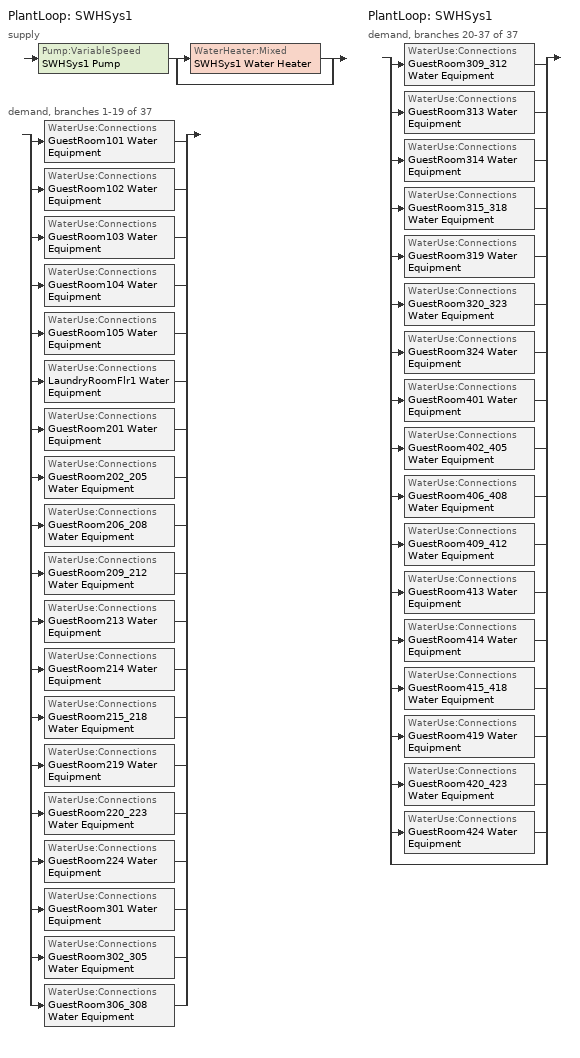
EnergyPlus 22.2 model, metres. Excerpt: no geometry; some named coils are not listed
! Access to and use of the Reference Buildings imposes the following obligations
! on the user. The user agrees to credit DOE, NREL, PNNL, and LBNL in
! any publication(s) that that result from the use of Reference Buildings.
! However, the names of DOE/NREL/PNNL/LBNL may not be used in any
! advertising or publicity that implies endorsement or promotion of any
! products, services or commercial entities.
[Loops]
PlantLoop 'SWHSys1'
 supply: Pump:VariableSpeed 'SWHSys1 Pump' > split
  | WaterHeater:Mixed 'SWHSys1 Water Heater'
  | bypass
 demand, branches 1-19 of 37: split
  | WaterUse:Connections 'GuestRoom101 Water Equipment'
  | WaterUse:Connections 'GuestRoom102 Water Equipment'
  | WaterUse:Connections 'GuestRoom103 Water Equipment'
  | WaterUse:Connections 'GuestRoom104 Water Equipment'
  | WaterUse:Connections 'GuestRoom105 Water Equipment'
  | WaterUse:Connections 'LaundryRoomFlr1 Water Equipment'
  | WaterUse:Connections 'GuestRoom201 Water Equipment'
  | WaterUse:Connections 'GuestRoom202_205 Water Equipment'
  | WaterUse:Connections 'GuestRoom206_208 Water Equipment'
  | WaterUse:Connections 'GuestRoom209_212 Water Equipment'
  | WaterUse:Connections 'GuestRoom213 Water Equipment'
  | WaterUse:Connections 'GuestRoom214 Water Equipment'
  | WaterUse:Connections 'GuestRoom215_218 Water Equipment'
  | WaterUse:Connections 'GuestRoom219 Water Equipment'
  | WaterUse:Connections 'GuestRoom220_223 Water Equipment'
  | WaterUse:Connections 'GuestRoom224 Water Equipment'
  | WaterUse:Connections 'GuestRoom301 Water Equipment'
  | WaterUse:Connections 'GuestRoom302_305 Water Equipment'
  | WaterUse:Connections 'GuestRoom306_308 Water Equipment'
PlantLoop 'SWHSys1'
 demand, branches 20-37 of 37: split
  | WaterUse:Connections 'GuestRoom309_312 Water Equipment'
  | WaterUse:Connections 'GuestRoom313 Water Equipment'
  | WaterUse:Connections 'GuestRoom314 Water Equipment'
  | WaterUse:Connections 'GuestRoom315_318 Water Equipment'
  | WaterUse:Connections 'GuestRoom319 Water Equipment'
  | WaterUse:Connections 'GuestRoom320_323 Water Equipment'
  | WaterUse:Connections 'GuestRoom324 Water Equipment'
  | WaterUse:Connections 'GuestRoom401 Water Equipment'
  | WaterUse:Connections 'GuestRoom402_405 Water Equipment'
  | WaterUse:Connections 'GuestRoom406_408 Water Equipment'
  | WaterUse:Connections 'GuestRoom409_412 Water Equipment'
  | WaterUse:Connections 'GuestRoom413 Water Equipment'
  | WaterUse:Connections 'GuestRoom414 Water Equipment'
  | WaterUse:Connections 'GuestRoom415_418 Water Equipment'
  | WaterUse:Connections 'GuestRoom419 Water Equipment'
  | WaterUse:Connections 'GuestRoom420_423 Water Equipment'
  | WaterUse:Connections 'GuestRoom424 Water Equipment'
  | bypass
[Coil:Cooling:DX:SingleSpeed] Availability Schedule=ALWAYS_ON; Gross Rated Total Cooling Capacity {W}=AUTOSIZE; Gross Rated Sensible Heat Ratio=AUTOSIZE; Rated Air Flow Rate {m3/s}=AUTOSIZE; Total Cooling Capacity Function of Temperature Curve=PTACHPACCoolCapFT; Total Cooling Capacity Function of Flow Fraction Curve=PTACHPACCoolCapFFF; Energy Input Ratio Function of Temperature Curve=PTACHPACEIRFT; Energy Input Ratio Function of Flow Fraction Curve=PTACHPACEIRFFF; Part Load Fraction Correlation Curve=PTACHPACPLFFPLR
Name | Gross Rated Cooling COP {W/W}
GuestRoom406_408 PTAC DXCoil; GuestRoom409_412 PTAC DXCoil; GuestRoom413 PTAC DXCoil; GuestRoom414 PTAC DXCoil; GuestRoom415_418 PTAC DXCoil; GuestRoom419 PTAC DXCoil; GuestRoom420_423 PTAC DXCoil; GuestRoom424 PTAC DXCoil; CorridorFlr1 PTAC DXCoil; CorridorFlr2 PTAC DXCoil; CorridorFlr3 PTAC DXCoil; CorridorFlr4 PTAC DXCoil; EmployeeLoungeFlr1 PTAC DXCoil; ExerciseCenterFlr1 PTAC DXCoil; FrontLoungeFlr1 PTAC DXCoil; FrontOfficeFlr1 PTAC DXCoil; LaundryRoomFlr1 PTAC DXCoil; MeetingRoomFlr1 PTAC DXCoil | 3.20708
MechanicalRoomFlr1 PTAC DXCoil; RestroomFlr1 PTAC DXCoil | 3.39691
[Coil:Heating:Electric] Availability Schedule=ALWAYS_ON; Efficiency=1; Nominal Capacity {W}=AUTOSIZE
FrontStairsFlr1 Unit Heater coil; FrontStairsFlr2 Unit Heater coil; FrontStairsFlr3 Unit Heater coil; FrontStairsFlr4 Unit Heater coil; FrontStorageFlr1 Unit Heater coil; FrontStorageFlr2 Unit Heater coil; FrontStorageFlr3 Unit Heater coil; FrontStorageFlr4 Unit Heater coil; GuestRoom101 PTAC heat coil; GuestRoom102 PTAC heat coil; GuestRoom103 PTAC heat coil; GuestRoom104 PTAC heat coil; GuestRoom105 PTAC heat coil; GuestRoom201 PTAC heat coil; GuestRoom202_205 PTAC heat coil; GuestRoom206_208 PTAC heat coil; GuestRoom209_212 PTAC heat coil; GuestRoom213 PTAC heat coil; GuestRoom214 PTAC heat coil; GuestRoom215_218 PTAC heat coil; GuestRoom219 PTAC heat coil; GuestRoom220_223 PTAC heat coil; GuestRoom224 PTAC heat coil; GuestRoom301 PTAC heat coil; GuestRoom302_305 PTAC heat coil; GuestRoom306_308 PTAC heat coil; GuestRoom309_312 PTAC heat coil; GuestRoom313 PTAC heat coil; GuestRoom314 PTAC heat coil; GuestRoom315_318 PTAC heat coil; GuestRoom319 PTAC heat coil; GuestRoom320_323 PTAC heat coil; GuestRoom324 PTAC heat coil; GuestRoom401 PTAC heat coil; GuestRoom402_405 PTAC heat coil; GuestRoom406_408 PTAC heat coil; GuestRoom409_412 PTAC heat coil; GuestRoom413 PTAC heat coil; GuestRoom414 PTAC heat coil; GuestRoom415_418 PTAC heat coil; GuestRoom419 PTAC heat coil; GuestRoom420_423 PTAC heat coil; GuestRoom424 PTAC heat coil; CorridorFlr1 PTAC heat coil; CorridorFlr2 PTAC heat coil; CorridorFlr3 PTAC heat coil; CorridorFlr4 PTAC heat coil; EmployeeLoungeFlr1 PTAC heat coil; ExerciseCenterFlr1 PTAC heat coil; FrontLoungeFlr1 PTAC heat coil; FrontOfficeFlr1 PTAC heat coil; LaundryRoomFlr1 PTAC heat coil; MechanicalRoomFlr1 PTAC heat coil; MeetingRoomFlr1 PTAC heat coil; RestroomFlr1 PTAC heat coil; RearStairsFlr1 Unit Heater coil; RearStairsFlr2 Unit Heater coil; RearStairsFlr3 Unit Heater coil; RearStairsFlr4 Unit Heater coil; RearStorageFlr1 Unit Heater coil; RearStorageFlr2 Unit Heater coil; RearStorageFlr3 Unit Heater coil; RearStorageFlr4 Unit Heater coil
[ZoneHVAC:UnitHeater] Availability Schedule=ALWAYS_ON; Maximum Supply Air Flow Rate {m3/s}=AUTOSIZE; Supply Air Fan Operation During No Heating=No; Maximum Hot Water or Steam Flow Rate {m3/s}=AUTOSIZE; Minimum Hot Water or Steam Flow Rate {m3/s}=0; Heating Convergence Tolerance=0.001
Name | Supply Air Fan | Heating Coil
FrontStairsFlr1 Unit Heater | FrontStairsFlr1 Unit HeaterFan | FrontStairsFlr1 Unit Heater coil
FrontStairsFlr2 Unit Heater | FrontStairsFlr2 Unit HeaterFan | FrontStairsFlr2 Unit Heater coil
FrontStairsFlr3 Unit Heater | FrontStairsFlr3 Unit HeaterFan | FrontStairsFlr3 Unit Heater coil
FrontStairsFlr4 Unit Heater | FrontStairsFlr4 Unit HeaterFan | FrontStairsFlr4 Unit Heater coil
FrontStorageFlr1 Unit Heater | FrontStorageFlr1 Unit HeaterFan | FrontStorageFlr1 Unit Heater coil
FrontStorageFlr2 Unit Heater | FrontStorageFlr2 Unit HeaterFan | FrontStorageFlr2 Unit Heater coil
FrontStorageFlr3 Unit Heater | FrontStorageFlr3 Unit HeaterFan | FrontStorageFlr3 Unit Heater coil
FrontStorageFlr4 Unit Heater | FrontStorageFlr4 Unit HeaterFan | FrontStorageFlr4 Unit Heater coil
RearStairsFlr1 Unit Heater | RearStairsFlr1 Unit HeaterFan | RearStairsFlr1 Unit Heater coil
RearStairsFlr2 Unit Heater | RearStairsFlr2 Unit HeaterFan | RearStairsFlr2 Unit Heater coil
RearStairsFlr3 Unit Heater | RearStairsFlr3 Unit HeaterFan | RearStairsFlr3 Unit Heater coil
RearStairsFlr4 Unit Heater | RearStairsFlr4 Unit HeaterFan | RearStairsFlr4 Unit Heater coil
RearStorageFlr1 Unit Heater | RearStorageFlr1 Unit HeaterFan | RearStorageFlr1 Unit Heater coil
RearStorageFlr2 Unit Heater | RearStorageFlr2 Unit HeaterFan | RearStorageFlr2 Unit Heater coil
RearStorageFlr3 Unit Heater | RearStorageFlr3 Unit HeaterFan | RearStorageFlr3 Unit Heater coil
RearStorageFlr4 Unit Heater | RearStorageFlr4 Unit HeaterFan | RearStorageFlr4 Unit Heater coil
[ZoneHVAC:PackagedTerminalAirConditioner] Availability Schedule=ALWAYS_ON; Cooling Supply Air Flow Rate {m3/s}=AUTOSIZE; Heating Supply Air Flow Rate {m3/s}=AUTOSIZE; No Load Supply Air Flow Rate {m3/s}=AUTOSIZE; Cooling Outdoor Air Flow Rate {m3/s}=AUTOSIZE; Heating Outdoor Air Flow Rate {m3/s}=AUTOSIZE; No Load Outdoor Air Flow Rate {m3/s}=AUTOSIZE; Fan Placement=DrawThrough; Supply Air Fan Operating Mode Schedule=ALWAYS_OFF
Name | Supply Air Fan | Heating Coil | Cooling Coil
GuestRoom101 PTAC | GuestRoom101 PTACFan | GuestRoom101 PTAC heat coil | GuestRoom101 PTAC DXCoil
GuestRoom102 PTAC | GuestRoom102 PTACFan | GuestRoom102 PTAC heat coil | GuestRoom102 PTAC DXCoil
GuestRoom103 PTAC | GuestRoom103 PTACFan | GuestRoom103 PTAC heat coil | GuestRoom103 PTAC DXCoil
GuestRoom104 PTAC | GuestRoom104 PTACFan | GuestRoom104 PTAC heat coil | GuestRoom104 PTAC DXCoil
GuestRoom105 PTAC | GuestRoom105 PTACFan | GuestRoom105 PTAC heat coil | GuestRoom105 PTAC DXCoil
GuestRoom201 PTAC | GuestRoom201 PTACFan | GuestRoom201 PTAC heat coil | GuestRoom201 PTAC DXCoil
GuestRoom202_205 PTAC | GuestRoom202_205 PTACFan | GuestRoom202_205 PTAC heat coil | GuestRoom202_205 PTAC DXCoil
GuestRoom206_208 PTAC | GuestRoom206_208 PTACFan | GuestRoom206_208 PTAC heat coil | GuestRoom206_208 PTAC DXCoil
GuestRoom209_212 PTAC | GuestRoom209_212 PTACFan | GuestRoom209_212 PTAC heat coil | GuestRoom209_212 PTAC DXCoil
GuestRoom213 PTAC | GuestRoom213 PTACFan | GuestRoom213 PTAC heat coil | GuestRoom213 PTAC DXCoil
GuestRoom214 PTAC | GuestRoom214 PTACFan | GuestRoom214 PTAC heat coil | GuestRoom214 PTAC DXCoil
GuestRoom215_218 PTAC | GuestRoom215_218 PTACFan | GuestRoom215_218 PTAC heat coil | GuestRoom215_218 PTAC DXCoil
GuestRoom219 PTAC | GuestRoom219 PTACFan | GuestRoom219 PTAC heat coil | GuestRoom219 PTAC DXCoil
GuestRoom220_223 PTAC | GuestRoom220_223 PTACFan | GuestRoom220_223 PTAC heat coil | GuestRoom220_223 PTAC DXCoil
GuestRoom224 PTAC | GuestRoom224 PTACFan | GuestRoom224 PTAC heat coil | GuestRoom224 PTAC DXCoil
GuestRoom301 PTAC | GuestRoom301 PTACFan | GuestRoom301 PTAC heat coil | GuestRoom301 PTAC DXCoil
GuestRoom302_305 PTAC | GuestRoom302_305 PTACFan | GuestRoom302_305 PTAC heat coil | GuestRoom302_305 PTAC DXCoil
GuestRoom306_308 PTAC | GuestRoom306_308 PTACFan | GuestRoom306_308 PTAC heat coil | GuestRoom306_308 PTAC DXCoil
GuestRoom309_312 PTAC | GuestRoom309_312 PTACFan | GuestRoom309_312 PTAC heat coil | GuestRoom309_312 PTAC DXCoil
GuestRoom313 PTAC | GuestRoom313 PTACFan | GuestRoom313 PTAC heat coil | GuestRoom313 PTAC DXCoil
GuestRoom314 PTAC | GuestRoom314 PTACFan | GuestRoom314 PTAC heat coil | GuestRoom314 PTAC DXCoil
GuestRoom315_318 PTAC | GuestRoom315_318 PTACFan | GuestRoom315_318 PTAC heat coil | GuestRoom315_318 PTAC DXCoil
GuestRoom319 PTAC | GuestRoom319 PTACFan | GuestRoom319 PTAC heat coil | GuestRoom319 PTAC DXCoil
GuestRoom320_323 PTAC | GuestRoom320_323 PTACFan | GuestRoom320_323 PTAC heat coil | GuestRoom320_323 PTAC DXCoil
GuestRoom324 PTAC | GuestRoom324 PTACFan | GuestRoom324 PTAC heat coil | GuestRoom324 PTAC DXCoil
GuestRoom401 PTAC | GuestRoom401 PTACFan | GuestRoom401 PTAC heat coil | GuestRoom401 PTAC DXCoil
GuestRoom402_405 PTAC | GuestRoom402_405 PTACFan | GuestRoom402_405 PTAC heat coil | GuestRoom402_405 PTAC DXCoil
GuestRoom406_408 PTAC | GuestRoom406_408 PTACFan | GuestRoom406_408 PTAC heat coil | GuestRoom406_408 PTAC DXCoil
GuestRoom409_412 PTAC | GuestRoom409_412 PTACFan | GuestRoom409_412 PTAC heat coil | GuestRoom409_412 PTAC DXCoil
GuestRoom413 PTAC | GuestRoom413 PTACFan | GuestRoom413 PTAC heat coil | GuestRoom413 PTAC DXCoil
GuestRoom414 PTAC | GuestRoom414 PTACFan | GuestRoom414 PTAC heat coil | GuestRoom414 PTAC DXCoil
GuestRoom415_418 PTAC | GuestRoom415_418 PTACFan | GuestRoom415_418 PTAC heat coil | GuestRoom415_418 PTAC DXCoil
GuestRoom419 PTAC | GuestRoom419 PTACFan | GuestRoom419 PTAC heat coil | GuestRoom419 PTAC DXCoil
GuestRoom420_423 PTAC | GuestRoom420_423 PTACFan | GuestRoom420_423 PTAC heat coil | GuestRoom420_423 PTAC DXCoil
GuestRoom424 PTAC | GuestRoom424 PTACFan | GuestRoom424 PTAC heat coil | GuestRoom424 PTAC DXCoil
CorridorFlr1 PTAC | CorridorFlr1 PTACFan | CorridorFlr1 PTAC heat coil | CorridorFlr1 PTAC DXCoil
CorridorFlr2 PTAC | CorridorFlr2 PTACFan | CorridorFlr2 PTAC heat coil | CorridorFlr2 PTAC DXCoil
CorridorFlr3 PTAC | CorridorFlr3 PTACFan | CorridorFlr3 PTAC heat coil | CorridorFlr3 PTAC DXCoil
CorridorFlr4 PTAC | CorridorFlr4 PTACFan | CorridorFlr4 PTAC heat coil | CorridorFlr4 PTAC DXCoil
EmployeeLoungeFlr1 PTAC | EmployeeLoungeFlr1 PTACFan | EmployeeLoungeFlr1 PTAC heat coil | EmployeeLoungeFlr1 PTAC DXCoil
ExerciseCenterFlr1 PTAC | ExerciseCenterFlr1 PTACFan | ExerciseCenterFlr1 PTAC heat coil | ExerciseCenterFlr1 PTAC DXCoil
FrontLoungeFlr1 PTAC | FrontLoungeFlr1 PTACFan | FrontLoungeFlr1 PTAC heat coil | FrontLoungeFlr1 PTAC DXCoil
FrontOfficeFlr1 PTAC | FrontOfficeFlr1 PTACFan | FrontOfficeFlr1 PTAC heat coil | FrontOfficeFlr1 PTAC DXCoil
LaundryRoomFlr1 PTAC | LaundryRoomFlr1 PTACFan | LaundryRoomFlr1 PTAC heat coil | LaundryRoomFlr1 PTAC DXCoil
MechanicalRoomFlr1 PTAC | MechanicalRoomFlr1 PTACFan | MechanicalRoomFlr1 PTAC heat coil | MechanicalRoomFlr1 PTAC DXCoil
MeetingRoomFlr1 PTAC | MeetingRoomFlr1 PTACFan | MeetingRoomFlr1 PTAC heat coil | MeetingRoomFlr1 PTAC DXCoil
RestroomFlr1 PTAC | RestroomFlr1 PTACFan | RestroomFlr1 PTAC heat coil | RestroomFlr1 PTAC DXCoil
[WaterHeater:Mixed]
SWHSys1 Water Heater: Tank Volume {m3}=2; Setpoint Temperature Schedule=SWHSys1 Water Heater Setpoint Temperature Schedule Name; Deadband Temperature Difference {deltaC}=2; Maximum Temperature Limit {C}=82.2222; Heater Control Type=Cycle; Heater Maximum Capacity {W}=845000; Heater Fuel Type=NATURALGAS; Heater Thermal Efficiency=0.8; Off Cycle Parasitic Fuel Consumption Rate {W}=20; Off Cycle Parasitic Fuel Type=NATURALGAS; Off Cycle Parasitic Heat Fraction to Tank=0.8; On Cycle Parasitic Fuel Type=NATURALGAS; Ambient Temperature Indicator=SCHEDULE; Ambient Temperature Schedule=SWHSys1 Water Heater Ambient Temperature Schedule Name; Off Cycle Loss Coefficient to Ambient Temperature {W/K}=6; On Cycle Loss Coefficient to Ambient Temperature {W/K}=6; Use Side Effectiveness=1; Source Side Effectiveness=1; Use Side Design Flow Rate {m3/s}=AUTOSIZE; Source Side Design Flow Rate {m3/s}=AUTOSIZE; Indirect Water Heating Recovery Time {hr}=1.5
[Pump:VariableSpeed]
SWHSys1 Pump: Design Maximum Flow Rate {m3/s}=AUTOSIZE; Design Pump Head {Pa}=179352; Design Power Consumption {W}=AUTOSIZE; Motor Efficiency=0.9; Fraction of Motor Inefficiencies to Fluid Stream=0; Coefficient 1 of the Part Load Performance Curve=0; Coefficient 2 of the Part Load Performance Curve=1; Coefficient 3 of the Part Load Performance Curve=0; Coefficient 4 of the Part Load Performance Curve=0; Design Minimum Flow Rate {m3/s}=0; Pump Control Type=Intermittent
[WaterUse:Equipment] Sensible Fraction Schedule=Water Equipment Sensible fract sched; Latent Fraction Schedule=Water Equipment Latent fract sched
Name | Peak Flow Rate {m3/s} | Flow Rate Fraction Schedule | Target Temperature Schedule | Hot Water Supply Temperature Schedule | Zone
GuestRoom101 Water Equipment | 1.83e-06 | GuestRoom_SWH_Sch | Water Equipment Temp Sched | Water Equipment Hot Supply Temp Sched | GuestRoom101
GuestRoom102 Water Equipment | 1.83e-06 | GuestRoom_SWH_Sch | Water Equipment Temp Sched | Water Equipment Hot Supply Temp Sched | GuestRoom102
GuestRoom103 Water Equipment | 1.83e-06 | GuestRoom_SWH_Sch | Water Equipment Temp Sched | Water Equipment Hot Supply Temp Sched | GuestRoom103
GuestRoom104 Water Equipment | 1.83e-06 | GuestRoom_SWH_Sch | Water Equipment Temp Sched | Water Equipment Hot Supply Temp Sched | GuestRoom104
GuestRoom105 Water Equipment | 1.83e-06 | GuestRoom_SWH_Sch | Water Equipment Temp Sched | Water Equipment Hot Supply Temp Sched | GuestRoom105
GuestRoom201 Water Equipment | 1.83e-06 | GuestRoom_SWH_Sch | Water Equipment Temp Sched | Water Equipment Hot Supply Temp Sched | GuestRoom201
GuestRoom202_205 Water Equipment | 7.32e-06 | GuestRoom_SWH_Sch | Water Equipment Temp Sched | Water Equipment Hot Supply Temp Sched | GuestRoom202_205
GuestRoom206_208 Water Equipment | 5.49e-06 | GuestRoom_SWH_Sch | Water Equipment Temp Sched | Water Equipment Hot Supply Temp Sched | GuestRoom206_208
GuestRoom209_212 Water Equipment | 7.32e-06 | GuestRoom_SWH_Sch | Water Equipment Temp Sched | Water Equipment Hot Supply Temp Sched | GuestRoom209_212
GuestRoom213 Water Equipment | 1.83e-06 | GuestRoom_SWH_Sch | Water Equipment Temp Sched | Water Equipment Hot Supply Temp Sched | GuestRoom213
GuestRoom214 Water Equipment | 1.83e-06 | GuestRoom_SWH_Sch | Water Equipment Temp Sched | Water Equipment Hot Supply Temp Sched | GuestRoom214
GuestRoom215_218 Water Equipment | 7.32e-06 | GuestRoom_SWH_Sch | Water Equipment Temp Sched | Water Equipment Hot Supply Temp Sched | GuestRoom215_218
GuestRoom219 Water Equipment | 1.83e-06 | GuestRoom_SWH_Sch | Water Equipment Temp Sched | Water Equipment Hot Supply Temp Sched | GuestRoom219
GuestRoom220_223 Water Equipment | 7.32e-06 | GuestRoom_SWH_Sch | Water Equipment Temp Sched | Water Equipment Hot Supply Temp Sched | GuestRoom220_223
GuestRoom224 Water Equipment | 1.83e-06 | GuestRoom_SWH_Sch | Water Equipment Temp Sched | Water Equipment Hot Supply Temp Sched | GuestRoom224
GuestRoom301 Water Equipment | 1.83e-06 | GuestRoom_SWH_Sch | Water Equipment Temp Sched | Water Equipment Hot Supply Temp Sched | GuestRoom301
GuestRoom302_305 Water Equipment | 7.32e-06 | GuestRoom_SWH_Sch | Water Equipment Temp Sched | Water Equipment Hot Supply Temp Sched | GuestRoom302_305
GuestRoom306_308 Water Equipment | 5.49e-06 | GuestRoom_SWH_Sch | Water Equipment Temp Sched | Water Equipment Hot Supply Temp Sched | GuestRoom306_308
GuestRoom309_312 Water Equipment | 7.32e-06 | GuestRoom_SWH_Sch | Water Equipment Temp Sched | Water Equipment Hot Supply Temp Sched | GuestRoom309_312
GuestRoom313 Water Equipment | 1.83e-06 | GuestRoom_SWH_Sch | Water Equipment Temp Sched | Water Equipment Hot Supply Temp Sched | GuestRoom313
GuestRoom314 Water Equipment | 1.83e-06 | GuestRoom_SWH_Sch | Water Equipment Temp Sched | Water Equipment Hot Supply Temp Sched | GuestRoom314
GuestRoom315_318 Water Equipment | 7.32e-06 | GuestRoom_SWH_Sch | Water Equipment Temp Sched | Water Equipment Hot Supply Temp Sched | GuestRoom315_318
GuestRoom319 Water Equipment | 1.83e-06 | GuestRoom_SWH_Sch | Water Equipment Temp Sched | Water Equipment Hot Supply Temp Sched | GuestRoom319
GuestRoom320_323 Water Equipment | 7.32e-06 | GuestRoom_SWH_Sch | Water Equipment Temp Sched | Water Equipment Hot Supply Temp Sched | GuestRoom320_323
GuestRoom324 Water Equipment | 1.83e-06 | GuestRoom_SWH_Sch | Water Equipment Temp Sched | Water Equipment Hot Supply Temp Sched | GuestRoom324
GuestRoom401 Water Equipment | 1.83e-06 | GuestRoom_SWH_Sch | Water Equipment Temp Sched | Water Equipment Hot Supply Temp Sched | GuestRoom401
GuestRoom402_405 Water Equipment | 7.32e-06 | GuestRoom_SWH_Sch | Water Equipment Temp Sched | Water Equipment Hot Supply Temp Sched | GuestRoom402_405
GuestRoom406_408 Water Equipment | 5.49e-06 | GuestRoom_SWH_Sch | Water Equipment Temp Sched | Water Equipment Hot Supply Temp Sched | GuestRoom406_408
GuestRoom409_412 Water Equipment | 7.32e-06 | GuestRoom_SWH_Sch | Water Equipment Temp Sched | Water Equipment Hot Supply Temp Sched | GuestRoom409_412
GuestRoom413 Water Equipment | 1.83e-06 | GuestRoom_SWH_Sch | Water Equipment Temp Sched | Water Equipment Hot Supply Temp Sched | GuestRoom413
GuestRoom414 Water Equipment | 1.83e-06 | GuestRoom_SWH_Sch | Water Equipment Temp Sched | Water Equipment Hot Supply Temp Sched | GuestRoom414
GuestRoom415_418 Water Equipment | 7.32e-06 | GuestRoom_SWH_Sch | Water Equipment Temp Sched | Water Equipment Hot Supply Temp Sched | GuestRoom415_418
GuestRoom419 Water Equipment | 1.83e-06 | GuestRoom_SWH_Sch | Water Equipment Temp Sched | Water Equipment Hot Supply Temp Sched | GuestRoom419
GuestRoom420_423 Water Equipment | 7.32e-06 | GuestRoom_SWH_Sch | Water Equipment Temp Sched | Water Equipment Hot Supply Temp Sched | GuestRoom420_423
GuestRoom424 Water Equipment | 1.83e-06 | GuestRoom_SWH_Sch | Water Equipment Temp Sched | Water Equipment Hot Supply Temp Sched | GuestRoom424
LaundryRoomFlr1 Water Equipment | 7.1e-005 | LaundryRoom_SWH_Sch | Laundry Water Equipment Temp Sched | Laundry Water Equipment Hot Supply Temp Sched | LaundryRoomFlr1
[PlantEquipmentList]
SWHSys1 Equipment List: SWHSys1 Water Heater
[Sizing:Plant]
SWHSys1: Loop Type=Heating; Design Loop Exit Temperature {C}=60; Loop Design Temperature Difference {deltaC}=5
[SetpointManager:Scheduled]
SWHSys1 Loop Setpoint Manager: Control Variable=Temperature; Schedule=SWHSys1-Loop-Temp-Schedule; Setpoint Node or NodeList=SWHSys1 Supply Outlet Node
[PlantEquipmentOperationSchemes]
SWHSys1 Loop Operation Scheme List: Control Scheme 1=SWHSys1 Operation Scheme; Control Scheme 1 Schedule=ALWAYS_ON
[PlantEquipmentOperation:HeatingLoad]
SWHSys1 Operation Scheme: Load Range 1 Lower Limit {W}=0; Load Range 1 Upper Limit {W}=1000000000000000; Range 1 Equipment List=SWHSys1 Equipment List
[PlantLoop]
SWHSys1: Fluid Type=Water; Plant Equipment Operation Scheme=SWHSys1 Loop Operation Scheme List; Maximum Loop Temperature {C}=60; Minimum Loop Temperature {C}=10; Maximum Loop Flow Rate {m3/s}=AUTOSIZE; Minimum Loop Flow Rate {m3/s}=0; Plant Loop Volume {m3}=AUTOSIZE; Load Distribution Scheme=Optimal
[WaterUse:Connections]
Name | Water Use Equipment 1
GuestRoom101 Water Equipment | GuestRoom101 Water Equipment
GuestRoom102 Water Equipment | GuestRoom102 Water Equipment
GuestRoom103 Water Equipment | GuestRoom103 Water Equipment
GuestRoom104 Water Equipment | GuestRoom104 Water Equipment
GuestRoom105 Water Equipment | GuestRoom105 Water Equipment
GuestRoom201 Water Equipment | GuestRoom201 Water Equipment
GuestRoom202_205 Water Equipment | GuestRoom202_205 Water Equipment
GuestRoom206_208 Water Equipment | GuestRoom206_208 Water Equipment
GuestRoom209_212 Water Equipment | GuestRoom209_212 Water Equipment
GuestRoom213 Water Equipment | GuestRoom213 Water Equipment
GuestRoom214 Water Equipment | GuestRoom214 Water Equipment
GuestRoom215_218 Water Equipment | GuestRoom215_218 Water Equipment
GuestRoom219 Water Equipment | GuestRoom219 Water Equipment
GuestRoom220_223 Water Equipment | GuestRoom220_223 Water Equipment
GuestRoom224 Water Equipment | GuestRoom224 Water Equipment
GuestRoom301 Water Equipment | GuestRoom301 Water Equipment
GuestRoom302_305 Water Equipment | GuestRoom302_305 Water Equipment
GuestRoom306_308 Water Equipment | GuestRoom306_308 Water Equipment
GuestRoom309_312 Water Equipment | GuestRoom309_312 Water Equipment
GuestRoom313 Water Equipment | GuestRoom313 Water Equipment
GuestRoom314 Water Equipment | GuestRoom314 Water Equipment
GuestRoom315_318 Water Equipment | GuestRoom315_318 Water Equipment
GuestRoom319 Water Equipment | GuestRoom319 Water Equipment
GuestRoom320_323 Water Equipment | GuestRoom320_323 Water Equipment
GuestRoom324 Water Equipment | GuestRoom324 Water Equipment
GuestRoom401 Water Equipment | GuestRoom401 Water Equipment
GuestRoom402_405 Water Equipment | GuestRoom402_405 Water Equipment
GuestRoom406_408 Water Equipment | GuestRoom406_408 Water Equipment
GuestRoom409_412 Water Equipment | GuestRoom409_412 Water Equipment
GuestRoom413 Water Equipment | GuestRoom413 Water Equipment
GuestRoom414 Water Equipment | GuestRoom414 Water Equipment
GuestRoom415_418 Water Equipment | GuestRoom415_418 Water Equipment
GuestRoom419 Water Equipment | GuestRoom419 Water Equipment
GuestRoom420_423 Water Equipment | GuestRoom420_423 Water Equipment
GuestRoom424 Water Equipment | GuestRoom424 Water Equipment
LaundryRoomFlr1 Water Equipment | LaundryRoomFlr1 Water Equipment
[UtilityCost:Tariff]
Name | Output Meter | Conversion Factor Choice | Demand Window Length | Monthly Charge or Variable | Group
PubServColorado_SG_SecondaryGeneral | Electricity:Facility | kWh | HalfHour | 15.3 | Comm Elect
PubServColorado_C_CommercialService | Electricity:Facility | kWh | HalfHour | 6.6 | Comm Elect
CO_EIAMonthlyRateGas | NaturalGas:Facility | MCF |  | 0 | Comm Gas
[UtilityCost:Charge:Simple] Season=Annual
Name | Utility Cost Charge Simple | Tariff | Source Variable | Category Variable | Cost per Unit Value or Variable
 | AnnualEnergyCharge | PubServColorado_SG_SecondaryGeneral | totalEnergy | EnergyCharges | 0.0165
 | AnnualIncentiveCostCharge | PubServColorado_SG_SecondaryGeneral | totalEnergy | EnergyCharges | 0.0021
 | AnnualEnergyCostCharge | PubServColorado_SG_SecondaryGeneral | totalEnergy | EnergyCharges | 0.0083
 | AnnualEnergyCostCharge | PubServColorado_SG_SecondaryGeneral | totalDemand | EnergyCharges | 12.55
 | taxoffourPtNinePercent | PubServColorado_SG_SecondaryGeneral | SubTotal | Taxes | 0.049
 | AnnualEnergyCharge | PubServColorado_C_CommercialService | totalEnergy | EnergyCharges | 0.0602
 | AnnualIncentiveCharge | PubServColorado_C_CommercialService | totalEnergy | EnergyCharges | 0.0021
 | AnnualEnergyCostCharge | PubServColorado_C_CommercialService | totalEnergy | EnergyCharges | 0.0082
 | taxoffourPtNinePercent | PubServColorado_C_CommercialService | SubTotal | Taxes | 0.049
 | MonthlyRateGasCharge | CO_EIAMonthlyRateGas | totalEnergy | EnergyCharges | CO_MonthlyGasRates
 | TaxoffourPtNinePercent | CO_EIAMonthlyRateGas | SubTotal | Taxes | 0.049
[UtilityCost:Qualify] Variable=TotalDemand; Threshold Value or Variable=25; Season=Annual; Threshold Test=Count
Name | Utility Cost Qualify | Tariff | Qualify Type | Number of Months
 | MinDemand25kw | PubServColorado_SG_SecondaryGeneral | Minimum | 12
 | MaxDemand25kw | PubServColorado_C_CommercialService | Maximum | 1
[UtilityCost:Variable]
CO_MonthlyGasRates: Tariff=CO_EIAMonthlyRateGas; Variable Type=Currency; January Value=6.88; February Value=6.66; March Value=7.3; April Value=7.15; May Value=7.42; June Value=7.85; July Value=8.05; August Value=7.99; September Value=7.58; October Value=7.28; November Value=6.92; December Value=6.68
[Schedule:Compact]
ALWAYS_ON: Through: 12/31, For: AllDays, Until: 24:00, 1
ALWAYS_OFF: Through: 12/31, For: AllDays, Until: 24:00, 0
GuestRoom_SWH_Sch: Through: 12/31, For: Weekdays, Until: 01:00, 0.2, Until: 04:00, 0.15, Until: 05:00, 0.2, Until: 06:00, 0.35, Until: 07:00, 0.6, Until: 08:00, 0.8, Until: 09:00, 0.55, Until: 10:00, 0.4, Until: 11:00, 0.3, Until: 17:00, 0.2, Until: 18:00, 0.3, Until: 19:00, 0.55, Until: 21:00, 0.4, Until: 22:00, 0.6, Until: 23:00, 0.45, Until: 24:00, 0.25, For: AllOtherDays, Until: 01:00, 0.2, Until: 04:00, 0.15, Until: 05:00, 0.2, Until: 06:00, 0.25, Until: 07:00, 0.35, Until: 08:00, 0.6, Until: 09:00, 0.8, Until: 10:00, 0.55, Until: 11:00, 0.4, Until: 12:00, 0.3, Until: 17:00, 0.2, Until: 18:00, 0.25, Until: 19:00, 0.3, Until: 22:00, 0.4, Until: 23:00, 0.6, Until: 24:00, 0.35
LaundryRoom_SWH_Sch: Through: 12/31, For: AllDays, Until: 08:00, 0, Until: 16:00, 1, Until: 24:00, 0
Water Equipment Latent fract sched: Through: 12/31, For: AllDays, Until: 24:00, 0.05
Water Equipment Sensible fract sched: Through: 12/31, For: AllDays, Until: 24:00, 0.2
Water Equipment Hot Supply Temp Sched; Water Equipment Temp Sched: Through: 12/31, For: AllDays, Until: 24:00, 43.3
Laundry Water Equipment Hot Supply Temp Sched; Laundry Water Equipment Temp Sched; SWHSys1 Water Heater Setpoint Temperature Schedule Name; SWHSys1-Loop-Temp-Schedule: Through: 12/31, For: AllDays, Until: 24:00, 60
SWHSys1 Water Heater Ambient Temperature Schedule Name: Through: 12/31, For: AllDays, Until: 24:00, 22
[Curve:Biquadratic] Minimum Value of x=12.77778; Maximum Value of x=23.88889; Minimum Value of y=18.3; Maximum Value of y=46.11111
Name | Coefficient1 Constant | Coefficient2 x | Coefficient3 x**2 | Coefficient4 y | Coefficient5 y**2 | Coefficient6 x*y
PTACHPACCoolCapFT | 0.942588 | 0.00954335 | 0.00068377 | -0.0110427 | 5.249e-06 | -9.72e-06
PTACHPACEIRFT | 0.342414 | 0.034885 | -0.0006237 | 0.00497722 | 0.000437951 | -0.000728028
[Curve:Quadratic]
Name | Coefficient1 Constant | Coefficient2 x | Coefficient3 x**2 | Minimum Value of x | Maximum Value of x
PTACHPACCoolCapFFF | 0.8 | 0.2 | 0 | 0.5 | 1.5
PTACHPACEIRFFF | 1.1552 | -0.1808 | 0.0256 | 0.5 | 1.5
PTACHPACPLFFPLR | 0.85 | 0.15 | 0 | 0 | 1
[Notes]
DOE Commercial Reference Building
Small Hotel, pre-1980 construction
EnergyPlus Version 5.0
ASHRAE Standard 62-1999
Description:  Four story motel, 74 rooms plus laundry facility
Form:         Area = 4,014 m2 (43,200 ft2); Number of Stories = 4 plus attic; Shape = rectangle; Aspect ratio = 3.0
Envelope:     Envelope thermal properties vary with climate according to Briggs et al. (1987).
Opaque constructions: Steel frame walls; Attic roof; slab-on-grade floor
Windows: window-to-wall ratio = 10.9%,
Infiltration in perimeter zones only
= 1.5 cfm/ft2 above grade wall area at 0.3 in wc (75 Pa) adjusted to 0.016 in wc (4 Pa).
25% of full value when ventilation system on.
HVAC:         PTAC for guest rooms and common areas, Elec. unit heaters in stairs and storage areas
Int. gains:   W/m2 (W/ft2)  lights          elec plug       gas plug
Front Lounge  14.1 (1.3)      15.4 (1.4)      0
Elevators:    2 @ 20 HP each, 91% motor efficiency
Detached Shading:               None
Daylight:                       None
Natural Ventilation:            None
Zonal Equipment:                ZoneHVAC:PackagedTerminalAirConditioner; ZoneHVAC:UnitHeater
Air Primary Loops:              None
Plant Loops:                    SHWSys1
HVAC Equipment Autosize:        Yes
Purchased Cooling:              None
Purchased Heating:              None
Coils:                          Coil:Cooling:DX:SingleSpeed; Coil:Heating:Electric
Pumps:                          None
Boilers:                        None
Chillers:                       None
Reference citation for the Commercial Reference Buildings:
Deru, M.; Field, K.; Studer, D.; Benne, K.; Griffith, B.; Torcellini, P;
Halverson, M.; Winiarski, D.; Liu, B.; Rosenberg, M.; Huang, J.;
Yazdanian, M.; Crawley, D. (2010).
U.S. Department of Energy Commercial Reference Building Models of the National Building Stock.
Washington, DC: U.S. Department of Energy, Energy Efficiency and
Renewable Energy, Office of Building Technologies.
***GENERAL SIMULATION PARAMETERS***
Number of Zones: 68
***HOLIDAYS & DAYLIGHT SAVINGS***
